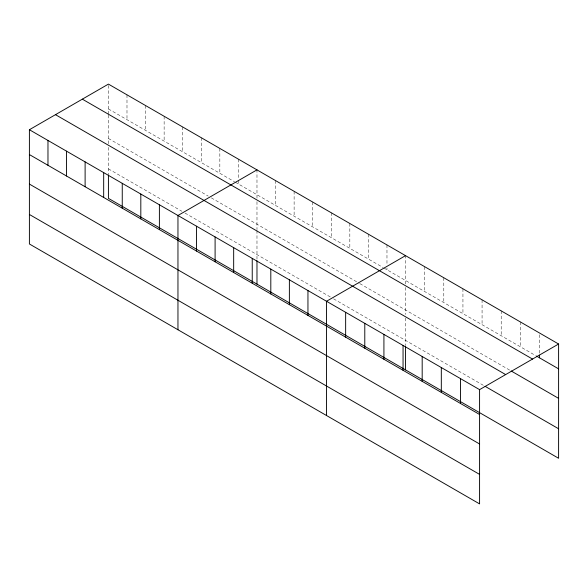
<?xml version="1.0" encoding="UTF-8"?>
<svg xmlns="http://www.w3.org/2000/svg" width="588" height="588" viewBox="0 0 588 588"><rect width="100%" height="100%" fill="white"/><g stroke="black" fill="none" stroke-linecap="round" stroke-linejoin="round"><path stroke-width="0.44" stroke-dasharray="2.94 2.21" d="M108.42 115.02L108.42 143.817M108.42 114.153L108.42 84.106M256.978 201.662L256.978 229.592M256.978 198.193L256.978 169.873M405.536 287.429L405.536 314.47M405.536 283.96L405.536 255.648M108.42 108.949L234.538 181.766M235.318 182.214L383.097 267.533M383.876 267.981L535.639 355.6M108.42 138.459L208.233 196.083M211.327 197.869L359.114 283.195M359.885 283.636L510.384 370.528M108.42 168.859L181.927 211.298M185.022 213.084L330.485 297.065M333.58 298.851L484.365 385.904M539.468 334.741L539.468 353.373M520.336 321.923L520.336 346.766M501.204 310.876L501.204 335.719M482.072 299.829L482.072 324.672M462.94 288.781L462.94 313.625M443.8 277.734L443.8 302.577M424.668 266.695L424.668 291.538M405.536 318.042L405.536 345.604M386.97 244.924L386.97 264.446M386.97 267.996L386.97 269.767M368.397 234.2L368.397 259.043M349.831 223.484L349.831 248.327M331.257 212.76L331.257 237.603M312.691 202.037L312.691 226.88M294.118 191.321L294.118 216.163M275.551 180.597L275.551 205.44M256.978 230.481L256.978 259.837M238.412 159.157L238.412 179.561M238.412 180.45L238.412 184M219.839 148.433L219.839 173.276M201.272 137.71L201.272 162.553M182.699 126.993L182.699 151.836M164.133 116.27L164.133 141.113M145.559 105.546L145.559 130.389M126.986 94.83L126.986 119.673M108.42 147.397L108.42 174.063"/><path stroke-width="0.88" d="M29.4 129.727L479.58 389.638L479.58 503.894L29.4 243.983L29.4 129.727L108.42 84.106L558.6 344.017L558.6 458.272L108.42 198.362L108.42 174.93M256.978 169.873L177.958 215.495L177.958 329.758M405.536 255.648L326.516 301.269L326.516 415.525M479.58 389.638L558.6 344.017M536.403 356.041L558.6 368.86M82.342 99.159L532.522 359.07M511.148 370.969L558.6 398.363M55.478 114.675L505.658 374.578M485.129 386.353L558.6 428.77M29.4 154.571L479.58 414.481M29.4 184.073L479.58 443.984M29.4 214.48L479.58 474.391M539.468 355.152L539.468 357.813M460.448 378.591L460.448 403.434M441.316 367.544L441.316 392.387M422.184 356.497L422.184 381.34M405.536 346.472L405.536 369.903M403.052 345.45L403.052 370.293M383.92 334.403L383.92 359.246M364.788 323.356L364.788 348.199M345.648 312.316L345.648 337.159M307.95 290.546L307.95 315.389M289.377 279.822L289.377 304.665M270.811 269.106L270.811 293.949M256.978 260.704L256.978 284.136M252.237 258.382L252.237 283.225M233.671 247.658L233.671 272.501M215.098 236.942L215.098 261.785M196.532 226.218L196.532 251.061M159.392 204.778L159.392 229.621M140.819 194.055L140.819 218.898M122.253 183.331L122.253 208.174M103.679 172.615L103.679 197.458M85.113 161.891L85.113 186.734M66.54 151.167L66.54 176.01M47.973 140.451L47.973 165.294"/></g></svg>
